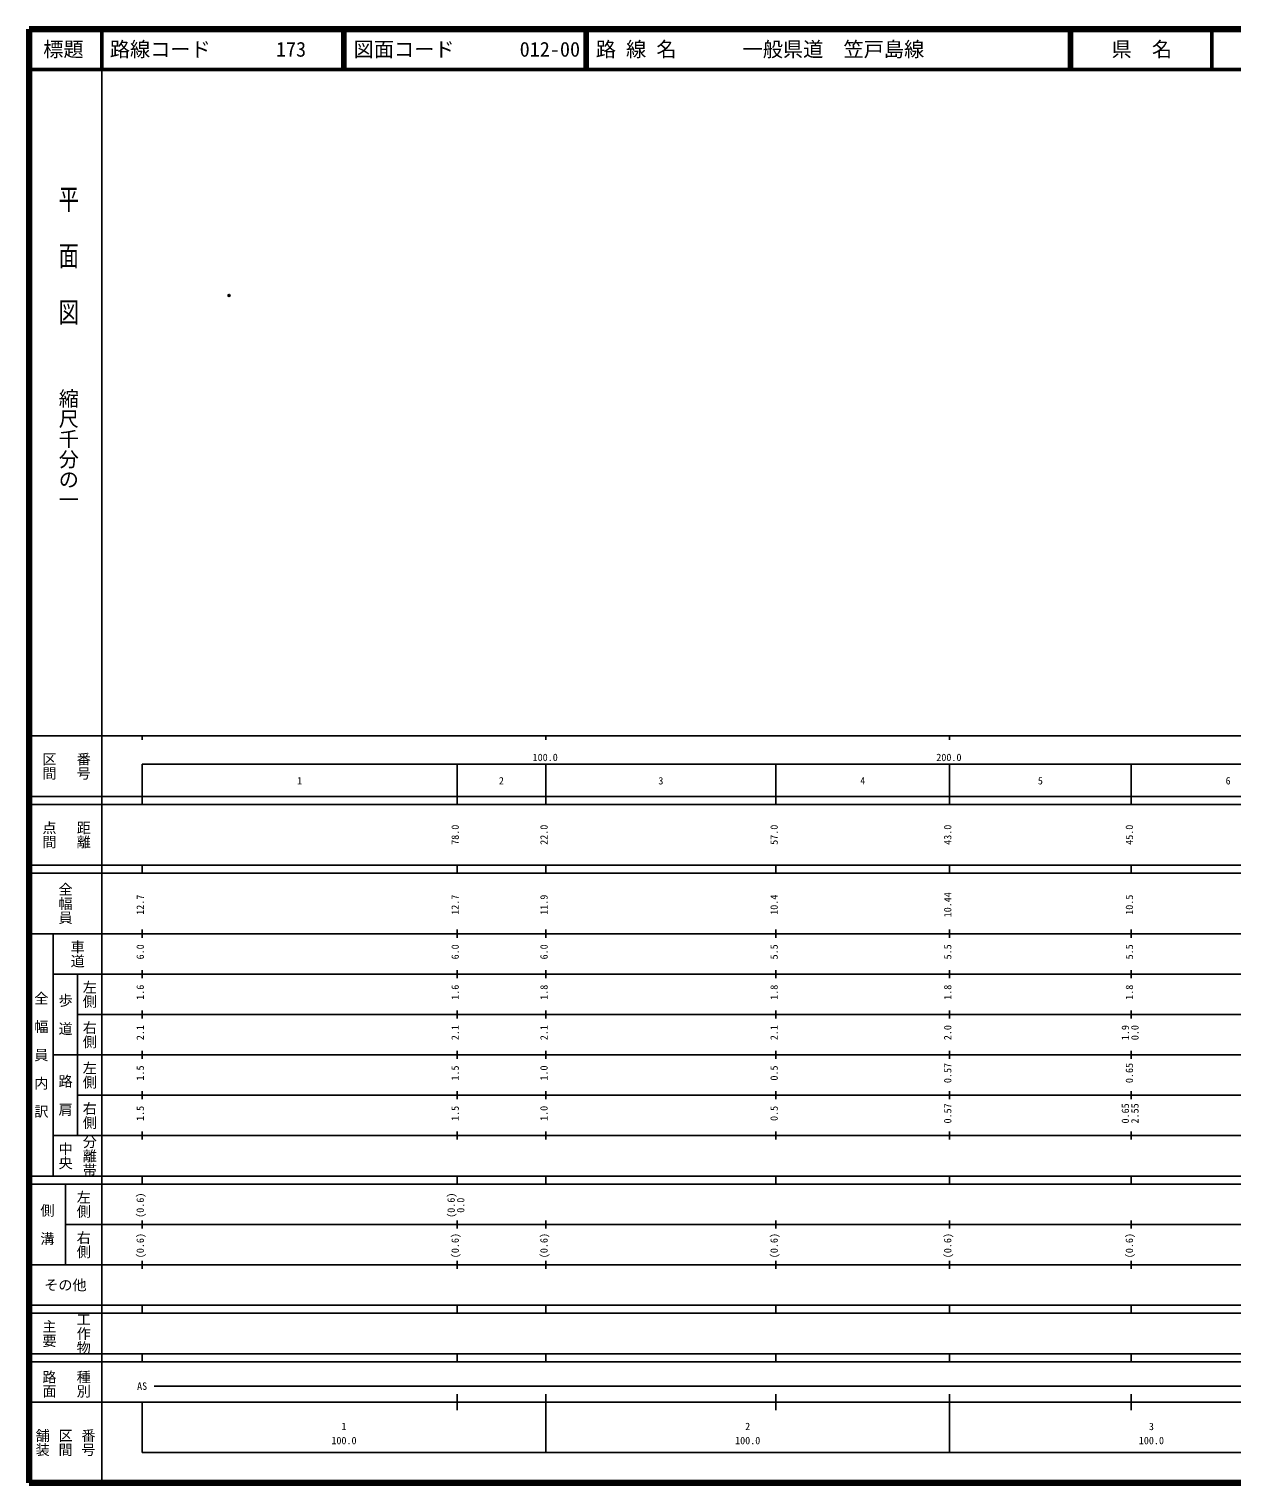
# Model space of a CAD drawing. Units: millimetres on the paper. Extents: x 40 to 680, y 20 to 380.
# Drawn here: x 40 to 337.9, y 20 to 380 of the extents above; entities that cross this region are included whole.
import ezdxf
from ezdxf.enums import TextEntityAlignment as Align

# ---------------------------------------------------------------- set-up
doc = ezdxf.new("R2010")
doc.units = ezdxf.units.MM
doc.header["$PDMODE"] = 32
doc.header["$PDSIZE"] = 0.5
doc.layers.add('M-OTRS', color=6, linetype='Continuous')
doc.layers.add('M-TTL-TXT', color=7, linetype='Continuous')
for name, color, linetype, lineweight in [('M-TTL', 2, 'Continuous', 140), ('M-TTL-BAND', 7, 'Continuous', 25), ('M-TTL-LINE', 7, 'Continuous', 50)]:
    doc.layers.add(name, color=color, linetype=linetype, lineweight=lineweight)
doc.styles.add('@ＭＳ ゴシック', font='')
doc.styles.add('ＭＳ ゴシック', font='')
doc.styles.get('@ＭＳ ゴシック').set_extended_font_data('@MS Gothic')
doc.styles.get('ＭＳ ゴシック').set_extended_font_data('MS Gothic')

msp = doc.modelspace()

# ---------------------------------------------------------------- linework, layer by layer
at = {"layer": 'M-OTRS'}
msp.add_point((89.531, 314.034), dxfattribs=at)
at = {"layer": 'M-TTL'}
for p, q in [((40, 380), (40, 20)), ((680, 380), (40, 380)), ((40, 20), (680, 20))]:
    msp.add_line(p, q, dxfattribs=at)
at = {"layer": 'M-TTL-BAND'}
for p, q in [((58, 370), (58, 20)), ((40, 205), (579, 205)), ((68, 205), (68, 204)), ((168, 205), (168, 204)), ((268, 205), (268, 204)), ((68, 198), (579, 198)), ((68, 198), (68, 188)), ((146, 188), (146, 198)), ((168, 188), (168, 198)), ((225, 188), (225, 198)), ((268, 188), (268, 198)), ((313, 188), (313, 198)), ((40, 190), (579, 190)), ((40, 188), (579, 188)), ((40, 173), (579, 173)), ((68, 171), (68, 173)), ((146, 171), (146, 173)), ((168, 171), (168, 173)), ((225, 171), (225, 173)), ((268, 171), (268, 173)), ((313, 171), (313, 173)), ((40, 171), (579, 171)), ((40, 156), (579, 156)), ((46, 96), (46, 156)), ((68, 155), (68, 157)), ((146, 155), (146, 157)), ((168, 155), (168, 157)), ((225, 155), (225, 157)), ((268, 155), (268, 157)), ((313, 155), (313, 157)), ((46, 146), (579, 146)), ((52, 146), (52, 106)), ((68, 145), (68, 147)), ((146, 145), (146, 147)), ((168, 145), (168, 147)), ((225, 145), (225, 147)), ((268, 145), (268, 147)), ((313, 145), (313, 147)), ((68, 135), (68, 137)), ((146, 135), (146, 137)), ((168, 135), (168, 137)), ((225, 135), (225, 137)), ((268, 135), (268, 137)), ((313, 135), (313, 137)), ((52, 136), (579, 136)), ((46, 126), (579, 126)), ((68, 125), (68, 127)), ((146, 125), (146, 127)), ((168, 125), (168, 127)), ((225, 125), (225, 127)), ((268, 125), (268, 127)), ((313, 125), (313, 127)), ((52, 116), (579, 116)), ((68, 115), (68, 117)), ((146, 115), (146, 117)), ((168, 115), (168, 117)), ((225, 115), (225, 117)), ((268, 115), (268, 117)), ((313, 115), (313, 117)), ((46, 106), (579, 106)), ((68, 105), (68, 107)), ((146, 105), (146, 107)), ((168, 105), (168, 107)), ((225, 105), (225, 107)), ((268, 105), (268, 107)), ((313, 105), (313, 107)), ((40, 96), (579, 96)), ((40, 94), (579, 94)), ((49, 94), (49, 74)), ((68, 94), (68, 96)), ((146, 94), (146, 96)), ((168, 94), (168, 96)), ((225, 94), (225, 96)), ((268, 94), (268, 96)), ((313, 94), (313, 96)), ((49, 84), (579, 84)), ((68, 83), (68, 85)), ((146, 83), (146, 85)), ((168, 83), (168, 85)), ((225, 83), (225, 85)), ((268, 83), (268, 85)), ((313, 83), (313, 85)), ((40, 74), (579, 74)), ((68, 73), (68, 75)), ((146, 73), (146, 75)), ((168, 73), (168, 75)), ((225, 73), (225, 75)), ((268, 73), (268, 75)), ((313, 73), (313, 75)), ((40, 64), (579, 64)), ((40, 62), (579, 62)), ((68, 62), (68, 64)), ((146, 62), (146, 64)), ((168, 62), (168, 64)), ((225, 62), (225, 64)), ((268, 62), (268, 64)), ((313, 62), (313, 64)), ((40, 52), (579, 52)), ((68, 50), (68, 52)), ((146, 50), (146, 52)), ((168, 50), (168, 52)), ((225, 50), (225, 52)), ((268, 50), (268, 52)), ((313, 50), (313, 52)), ((40, 50), (579, 50)), ((71, 44), (565, 44)), ((40, 40), (579, 40)), ((68, 40), (68, 27.5)), ((146, 38), (146, 42)), ((168, 27.5), (168, 42)), ((225, 38), (225, 42)), ((268, 27.5), (268, 42)), ((313, 38), (313, 42)), ((68, 27.5), (579, 27.5))]:
    msp.add_line(p, q, dxfattribs=at)
at = {"layer": 'M-TTL-LINE'}
for p, q in [((58, 380), (58, 370)), ((117.75, 380), (117.75, 370)), ((118.25, 380), (118.25, 370)), ((177.75, 380), (177.75, 370)), ((178.25, 380), (178.25, 370)), ((297.75, 380), (297.75, 370)), ((298.25, 380), (298.25, 370)), ((333, 380), (333, 370)), ((40, 370), (680, 370))]:
    msp.add_line(p, q, dxfattribs=at)

# ---------------------------------------------------------------- texts
at = {"layer": 'M-TTL-BAND', "style": '@ＭＳ ゴシック', "width": 1.4}
msp.add_text('平  面  図', height=3.666, rotation=270, dxfattribs=at).set_placement((49.777, 306.475), align=Align.MIDDLE_RIGHT)
at = {"layer": 'M-TTL-BAND', "style": '@ＭＳ ゴシック'}
msp.add_text('縮尺千分の一', height=3.666, rotation=270, dxfattribs=at).set_placement((49.777, 261.03), align=Align.MIDDLE_RIGHT)
for s, p in [('区間', (45, 197.5)), ('番号', (53.5, 197.5)), ('点間', (45, 180.5)), ('距離', (53.5, 180.5)), ('全幅員', (49, 163.5)), ('車道', (52, 151)), ('左側', (55, 141)), ('全\u3000幅\u3000員\u3000内\u3000訳', (43, 126)), ('歩\u3000道', (49, 136)), ('右側', (55, 131)), ('左側', (55, 121)), ('路\u3000肩', (49, 116)), ('右側', (55, 111)), ('分離帯', (55, 101)), ('中央', (49, 101)), ('左側', (53.5, 89)), ('側\u3000溝', (44.5, 84)), ('右側', (53.5, 79)), ('工作物', (53.5, 57)), ('主要', (45, 57)), ('路面', (45, 44.5)), ('種別', (53.5, 44.5)), ('舗装', (43.333, 30)), ('区間', (49, 30)), ('番号', (54.667, 30))]:
    msp.add_text(s, height=2.566, rotation=270, dxfattribs=at).set_placement(p, align=Align.MIDDLE_CENTER)
at = {"layer": 'M-TTL-BAND', "style": 'ＭＳ ゴシック'}
for s, p in [('100.0', (167.844, 198.195)), ('200.0', (267.844, 198.195)), ('1', (107, 192.405)), ('2', (157, 192.405)), ('3', (196.5, 192.405)), ('4', (246.5, 192.405)), ('5', (290.5, 192.405)), ('6', (337, 192.405)), ('AS', (68, 42.5)), ('1', (118, 32.523)), ('2', (218, 32.523)), ('3', (318, 32.523)), ('100.0', (118, 29.033)), ('100.0', (218, 29.033)), ('100.0', (318, 29.033))]:
    msp.add_text(s, height=1.833, dxfattribs=at).set_placement(p, align=Align.BOTTOM_CENTER)
for s, p in [('78.0', (147, 180.5)), ('22.0', (169, 180.5)), ('57.0', (226, 180.5)), ('43.0', (269, 180.5)), ('45.0', (314, 180.5)), ('10.44', (269, 163.174)), ('12.7', (69, 163.174)), ('12.7', (147, 163.174)), ('11.9', (169, 163.174)), ('10.4', (226, 163.174)), ('10.5', (314, 163.174)), ('6.0', (69, 151.5)), ('6.0', (147, 151.5)), ('6.0', (169, 151.5)), ('5.5', (226, 151.5)), ('5.5', (269, 151.5)), ('5.5', (314, 151.5)), ('1.6', (69, 141.5)), ('1.6', (147, 141.5)), ('1.8', (169, 141.5)), ('1.8', (226, 141.5)), ('1.8', (269, 141.5)), ('1.8', (314, 141.5)), ('2.1', (69, 131.5)), ('2.1', (147, 131.5)), ('2.1', (169, 131.5)), ('2.1', (226, 131.5)), ('2.0', (269, 131.5)), ('1.9', (313, 131.5)), ('0.0', (315.37, 131.5)), ('1.5', (69, 121.5)), ('1.5', (147, 121.5)), ('1.0', (169, 121.5)), ('0.5', (226, 121.5)), ('0.57', (269, 121.5)), ('0.65', (314, 121.5)), ('1.5', (69, 111.5)), ('1.5', (147, 111.5)), ('1.0', (169, 111.5)), ('0.5', (226, 111.5)), ('0.57', (269, 111.5)), ('0.65', (313, 111.5)), ('2.55', (315.37, 111.5)), ('(0.6)', (69, 88.764)), ('(0.6)', (146, 88.764)), ('0.0', (148.37, 88.764)), ('(0.6)', (69, 78.764)), ('(0.6)', (147, 78.764)), ('(0.6)', (169, 78.764)), ('(0.6)', (226, 78.764)), ('(0.6)', (269, 78.764)), ('(0.6)', (314, 78.764))]:
    msp.add_text(s, height=1.833, rotation=90, dxfattribs=at).set_placement(p, align=Align.BOTTOM_CENTER)
msp.add_text('その他', height=2.566, dxfattribs=at).set_placement((49, 69), align=Align.MIDDLE_CENTER)
at = {"layer": 'M-TTL-TXT', "style": 'ＭＳ ゴシック'}
for s, p in [('標題', (48.5, 375)), ('県\u3000名', (315.625, 375))]:
    msp.add_text(s, height=3.666, dxfattribs=at).set_placement(p, align=Align.MIDDLE_CENTER)
for s, p in [('路線コード', (60, 375)), ('173', (101.142, 375)), ('図面コード', (120.38, 375)), ('012-00', (161.521, 375)), ('路 線 名', (180.38, 375)), ('一般県道\u3000笠戸島線', (216.734, 375))]:
    msp.add_text(s, height=3.666, dxfattribs=at).set_placement(p, align=Align.MIDDLE_LEFT)

doc.saveas('drawing.dxf')
